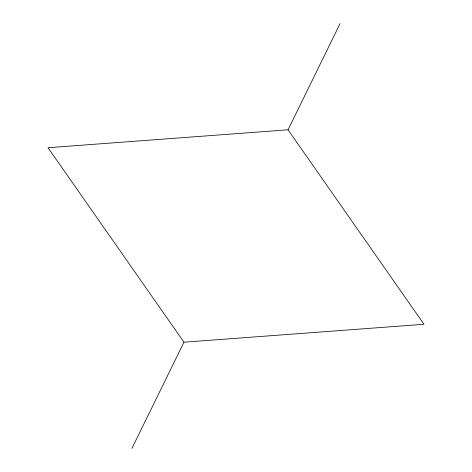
<?xml version="1.0" encoding="UTF-8"?>
<svg xmlns="http://www.w3.org/2000/svg" width="472" height="472" viewBox="0 0 472 472"><rect width="100%" height="100%" fill="white"/><g stroke="black" fill="none" stroke-linecap="round" stroke-linejoin="round"><path stroke-width="0.71" d="M131.924 448.4L183.962 342.2L423.992 324.282L288.038 129.8L48.008 147.718L183.962 342.2M288.038 129.8L340.076 23.6"/></g></svg>
